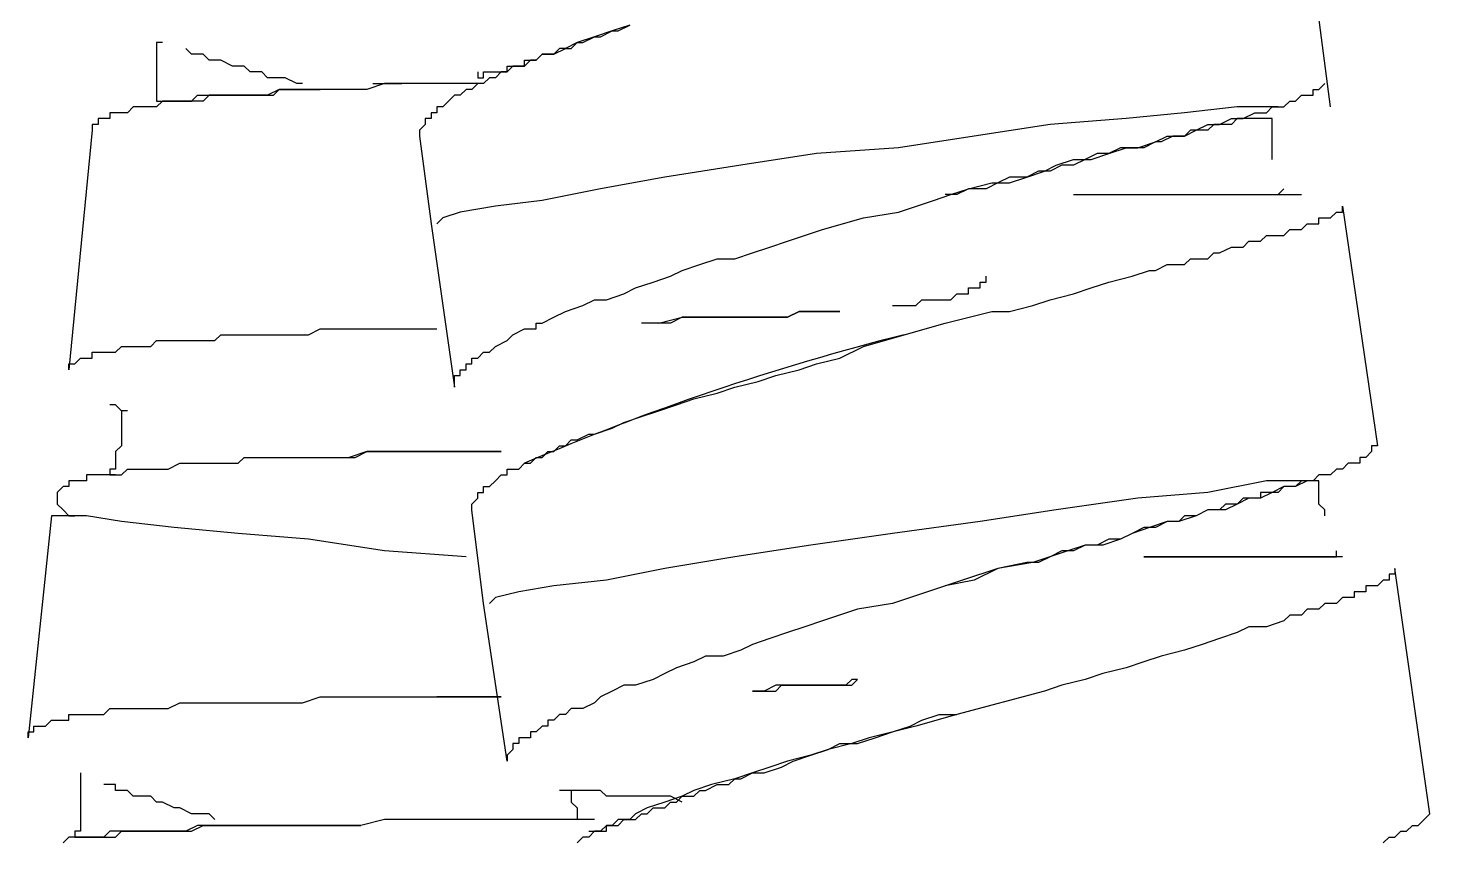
# Model space of a CAD drawing. Extents: x -1585 to -1165, y -4178 to -3881.
# Drawn here: x -1413.1 to -1405.96, y -4067.26 to -4063.11 of the extents above; entities that cross this region are included whole.
import ezdxf

# ---------------------------------------------------------------- set-up
doc = ezdxf.new("R2010")
doc.units = 0
doc.header["$LTSCALE"] = 7
doc.layers.add('DWG', color=7, linetype='CONTINUOUS')

msp = doc.modelspace()

# ---------------------------------------------------------------- linework, layer by layer
at = {"layer": 'DWG'}
for points in [[(-1406.4663, -4063.5101), (-1406.6448, -4062.1416)], [(-1410.0363, -4063.0936), (-1410.1256, -4063.1233), (-1410.2148, -4063.1531), (-1410.3041, -4063.1828), (-1410.3636, -4063.2126), (-1410.3933, -4063.2126), (-1410.4231, -4063.2423), (-1410.4826, -4063.2423), (-1410.5123, -4063.2721), (-1410.5421, -4063.2721), (-1410.5718, -4063.3018), (-1410.6313, -4063.3018), (-1410.6611, -4063.3316), (-1410.6908, -4063.3316), (-1410.7206, -4063.3613), (-1410.7503, -4063.3613), (-1410.7801, -4063.3911), (-1410.8098, -4063.3911), (-1410.8396, -4063.4208), (-1410.8693, -4063.4208), (-1410.8991, -4063.4506), (-1410.9288, -4063.4506), (-1410.9586, -4063.4803), (-1410.9883, -4063.5101), (-1411.0181, -4063.5101), (-1411.0181, -4063.5398), (-1411.0478, -4063.5398), (-1411.0478, -4063.5696), (-1411.0776, -4063.5696), (-1411.0776, -4063.5993), (-1411.1073, -4063.6291), (-1411.1073, -4063.6588), (-1411.0478, -4064.1051), (-1410.9288, -4064.9381), (-1410.9288, -4064.9083), (-1410.9288, -4064.8786), (-1410.8991, -4064.8786), (-1410.8991, -4064.8488), (-1410.8693, -4064.8488), (-1410.8693, -4064.8191), (-1410.8396, -4064.8191), (-1410.8396, -4064.7893), (-1410.8098, -4064.7893), (-1410.7801, -4064.7596), (-1410.7503, -4064.7596), (-1410.7206, -4064.7298), (-1410.6611, -4064.7001), (-1410.6313, -4064.6703), (-1410.5718, -4064.6406), (-1410.5123, -4064.6406), (-1410.5123, -4064.6108), (-1410.4826, -4064.6108), (-1410.4231, -4064.5811), (-1410.3636, -4064.5513), (-1410.2743, -4064.5216), (-1410.2148, -4064.4918), (-1410.1553, -4064.4918), (-1410.0661, -4064.4621), (-1410.0066, -4064.4323), (-1409.9173, -4064.4026), (-1409.8281, -4064.3728), (-1409.7686, -4064.3431), (-1409.6793, -4064.3133), (-1409.5901, -4064.2836), (-1409.5008, -4064.2836), (-1409.4116, -4064.2538), (-1409.3223, -4064.2241), (-1409.2331, -4064.1943), (-1409.0546, -4064.1348), (-1408.8463, -4064.0753), (-1408.6678, -4064.0456), (-1408.4893, -4063.9861), (-1408.4001, -4063.9563), (-1408.3108, -4063.9266), (-1408.1918, -4063.8968), (-1408.1026, -4063.8968), (-1408.0133, -4063.8671), (-1407.9241, -4063.8373), (-1407.8646, -4063.8076), (-1407.7753, -4063.7778), (-1407.6861, -4063.7778), (-1407.5968, -4063.7481), (-1407.5076, -4063.7183), (-1407.4481, -4063.7183), (-1407.3588, -4063.6886), (-1407.2993, -4063.6588), (-1407.2101, -4063.6588), (-1407.1506, -4063.6291), (-1407.0911, -4063.5993), (-1407.0316, -4063.5993), (-1406.9721, -4063.5696), (-1406.9126, -4063.5696), (-1406.8531, -4063.5398), (-1406.7936, -4063.5398), (-1406.7638, -4063.5101), (-1406.7043, -4063.5101), (-1406.6746, -4063.4803), (-1406.6448, -4063.4803), (-1406.6151, -4063.4506), (-1406.5853, -4063.4506), (-1406.5556, -4063.4506), (-1406.5556, -4063.4208), (-1406.5258, -4063.4208), (-1406.4961, -4063.3911)], [(-1410.8098, -4063.3316), (-1410.8098, -4063.3613), (-1410.7801, -4063.3613), (-1410.7801, -4063.3316), (-1410.7503, -4063.3316), (-1410.7206, -4063.3316), (-1410.6908, -4063.3316), (-1410.6611, -4063.3316), (-1410.6611, -4063.3018), (-1410.6313, -4063.3018), (-1410.6016, -4063.3018), (-1410.5718, -4063.3018), (-1410.5718, -4063.2721), (-1410.5421, -4063.2721), (-1410.5123, -4063.2721), (-1410.4826, -4063.2423), (-1410.4528, -4063.2423), (-1410.4231, -4063.2423), (-1410.3636, -4063.2126), (-1410.3338, -4063.2126), (-1410.3041, -4063.1828), (-1410.2743, -4063.1828), (-1410.2148, -4063.1531), (-1410.1851, -4063.1531), (-1410.1256, -4063.1233), (-1410.0958, -4063.1233), (-1410.0363, -4063.0936)], [(-1412.4163, -4063.1828), (-1412.4461, -4063.1828), (-1412.4461, -4063.2126), (-1412.4461, -4063.2423), (-1412.4461, -4063.2721), (-1412.4461, -4063.3018), (-1412.4461, -4063.3316), (-1412.4461, -4063.3613), (-1412.4461, -4063.3911), (-1412.4461, -4063.4208), (-1412.4461, -4063.4506), (-1412.4461, -4063.4803), (-1412.4163, -4063.4803), (-1412.3866, -4063.4803), (-1412.3568, -4063.4803), (-1412.3271, -4063.4803), (-1412.2973, -4063.4803), (-1412.2676, -4063.4803), (-1412.2378, -4063.4506), (-1412.2081, -4063.4506), (-1412.1783, -4063.4506), (-1412.1486, -4063.4506), (-1412.1188, -4063.4506), (-1412.0891, -4063.4506), (-1412.0593, -4063.4506), (-1412.0296, -4063.4506), (-1411.9998, -4063.4506), (-1411.9701, -4063.4506), (-1411.9403, -4063.4506), (-1411.9106, -4063.4506), (-1411.8511, -4063.4506), (-1411.8213, -4063.4208), (-1411.7916, -4063.4208), (-1411.7618, -4063.4208), (-1411.7321, -4063.4208), (-1411.6726, -4063.4208), (-1411.6428, -4063.4208), (-1411.6131, -4063.4208)], [(-1411.7023, -4063.3911), (-1411.7321, -4063.3911), (-1411.7916, -4063.3613), (-1411.8213, -4063.3613), (-1411.8808, -4063.3613), (-1411.9106, -4063.3316), (-1411.9701, -4063.3316), (-1411.9998, -4063.3018), (-1412.0296, -4063.3018), (-1412.0593, -4063.3018), (-1412.1188, -4063.2721), (-1412.1486, -4063.2721), (-1412.1783, -4063.2721), (-1412.2081, -4063.2423), (-1412.2378, -4063.2423), (-1412.2676, -4063.2423), (-1412.2973, -4063.2126)], [(-1410.8098, -4063.3911), (-1410.8991, -4063.3911), (-1411.0181, -4063.3911), (-1411.1073, -4063.3911), (-1411.1966, -4063.3911), (-1411.2858, -4063.3911), (-1411.3751, -4063.4208), (-1411.4941, -4063.4208), (-1411.5238, -4063.4208), (-1411.5833, -4063.4208), (-1411.6131, -4063.4208), (-1411.6726, -4063.4208), (-1411.7023, -4063.4208), (-1411.7618, -4063.4208), (-1411.7916, -4063.4208), (-1411.8213, -4063.4208), (-1411.8808, -4063.4506), (-1411.9106, -4063.4506), (-1411.9403, -4063.4506), (-1411.9998, -4063.4506), (-1412.0296, -4063.4506), (-1412.0593, -4063.4506), (-1412.0891, -4063.4506), (-1412.1486, -4063.4506), (-1412.1783, -4063.4506), (-1412.2081, -4063.4803), (-1412.2378, -4063.4803), (-1412.2676, -4063.4803), (-1412.2973, -4063.4803), (-1412.3271, -4063.4803), (-1412.3568, -4063.4803), (-1412.3866, -4063.4803), (-1412.4163, -4063.4803), (-1412.4461, -4063.5101), (-1412.4758, -4063.5101), (-1412.5056, -4063.5101), (-1412.5353, -4063.5101), (-1412.5651, -4063.5101), (-1412.5948, -4063.5398), (-1412.6246, -4063.5398), (-1412.6543, -4063.5398), (-1412.6841, -4063.5398), (-1412.6841, -4063.5696), (-1412.7138, -4063.5696), (-1412.7436, -4063.5696), (-1412.7436, -4063.5993), (-1412.7733, -4063.5993), (-1412.7733, -4063.6291), (-1412.8923, -4064.8488), (-1412.8923, -4064.8191), (-1412.8626, -4064.8191), (-1412.8328, -4064.7893), (-1412.8031, -4064.7893), (-1412.7733, -4064.7893), (-1412.7733, -4064.7596), (-1412.7436, -4064.7596), (-1412.7138, -4064.7596), (-1412.6841, -4064.7596), (-1412.6543, -4064.7596), (-1412.6246, -4064.7298), (-1412.5948, -4064.7298), (-1412.5651, -4064.7298), (-1412.5353, -4064.7298), (-1412.5056, -4064.7298), (-1412.4758, -4064.7298), (-1412.4461, -4064.7001), (-1412.4163, -4064.7001), (-1412.3866, -4064.7001), (-1412.3568, -4064.7001), (-1412.3271, -4064.7001), (-1412.2973, -4064.7001), (-1412.2676, -4064.7001), (-1412.2081, -4064.7001), (-1412.1783, -4064.7001), (-1412.1486, -4064.7001), (-1412.1188, -4064.6703), (-1412.0593, -4064.6703), (-1412.0296, -4064.6703), (-1411.9998, -4064.6703), (-1411.9701, -4064.6703), (-1411.9106, -4064.6703), (-1411.8808, -4064.6703), (-1411.8213, -4064.6703), (-1411.7916, -4064.6703), (-1411.7618, -4064.6703), (-1411.7023, -4064.6703), (-1411.6726, -4064.6703), (-1411.6131, -4064.6406), (-1411.5833, -4064.6406), (-1411.5238, -4064.6406), (-1411.4941, -4064.6406), (-1411.4346, -4064.6406), (-1411.3751, -4064.6406), (-1411.3453, -4064.6406), (-1411.2858, -4064.6406), (-1411.1966, -4064.6406), (-1411.1073, -4064.6406), (-1411.0181, -4064.6406)], [(-1411.3453, -4063.3911), (-1411.3156, -4063.3911), (-1411.2858, -4063.3911), (-1411.2263, -4063.3911), (-1411.1966, -4063.3911)], [(-1406.7341, -4063.5101), (-1406.9423, -4063.5101), (-1407.2101, -4063.5398), (-1407.5076, -4063.5696), (-1407.8943, -4063.5993), (-1408.2811, -4063.6588), (-1408.6678, -4063.7183), (-1409.0843, -4063.7481), (-1409.4711, -4063.8076), (-1409.8578, -4063.8671), (-1410.1851, -4063.9266), (-1410.4826, -4063.9861), (-1410.7206, -4064.0158), (-1410.8991, -4064.0456), (-1410.9883, -4064.0753), (-1411.0181, -4064.1051)], [(-1406.7638, -4063.7778), (-1406.7638, -4063.7481), (-1406.7638, -4063.7183), (-1406.7638, -4063.6886), (-1406.7638, -4063.6588), (-1406.7638, -4063.6291), (-1406.7638, -4063.5993), (-1406.7638, -4063.5696), (-1406.7936, -4063.5696), (-1406.8233, -4063.5696), (-1406.8531, -4063.5696), (-1406.8828, -4063.5696), (-1406.9126, -4063.5696), (-1406.9423, -4063.5696), (-1406.9721, -4063.5993), (-1407.0018, -4063.5993), (-1407.0316, -4063.5993), (-1407.0613, -4063.5993), (-1407.0911, -4063.6291), (-1407.1208, -4063.6291), (-1407.1803, -4063.6291), (-1407.2101, -4063.6588), (-1407.2696, -4063.6588), (-1407.3291, -4063.6886), (-1407.3588, -4063.6886), (-1407.4183, -4063.7183), (-1407.4778, -4063.7183), (-1407.5373, -4063.7183), (-1407.5968, -4063.7481), (-1407.6563, -4063.7481), (-1407.7158, -4063.7778), (-1407.7753, -4063.8076), (-1407.8348, -4063.8076), (-1407.8943, -4063.8373), (-1407.9538, -4063.8373), (-1408.0133, -4063.8671), (-1408.1026, -4063.8671), (-1408.1621, -4063.8968), (-1408.2216, -4063.9266), (-1408.3108, -4063.9266), (-1408.3703, -4063.9563), (-1408.4298, -4063.9563)], [(-1407.7753, -4063.9563), (-1407.7158, -4063.9563), (-1407.6563, -4063.9563), (-1407.5968, -4063.9563), (-1407.5373, -4063.9563), (-1407.5076, -4063.9563), (-1407.4481, -4063.9563), (-1407.4183, -4063.9563), (-1407.3588, -4063.9563), (-1407.3291, -4063.9563), (-1407.2696, -4063.9563), (-1407.2398, -4063.9563), (-1407.1803, -4063.9563), (-1407.1506, -4063.9563), (-1407.1208, -4063.9563), (-1407.0613, -4063.9563), (-1407.0316, -4063.9563), (-1407.0018, -4063.9563), (-1406.9721, -4063.9563), (-1406.9423, -4063.9563), (-1406.9126, -4063.9563), (-1406.8828, -4063.9563), (-1406.8531, -4063.9563), (-1406.8233, -4063.9563), (-1406.7936, -4063.9563), (-1406.7638, -4063.9563), (-1406.7341, -4063.9563), (-1406.7043, -4063.9266)], [(-1406.5556, -4065.4141), (-1406.5853, -4065.4141), (-1406.6448, -4065.4438), (-1406.7043, -4065.4438), (-1406.7638, -4065.4736), (-1406.8233, -4065.5033), (-1406.8828, -4065.5033), (-1406.9423, -4065.5331), (-1407.0018, -4065.5628), (-1407.0911, -4065.5628), (-1407.1506, -4065.5926), (-1407.2398, -4065.6223), (-1407.2993, -4065.6223), (-1407.3886, -4065.6521), (-1407.4778, -4065.6818), (-1407.5373, -4065.7116), (-1407.6266, -4065.7413), (-1407.7158, -4065.7413), (-1407.8051, -4065.7711), (-1407.9836, -4065.8306), (-1408.1621, -4065.8603), (-1408.3406, -4065.9198), (-1408.5191, -4065.9793), (-1408.6976, -4066.0388), (-1408.8761, -4066.0686), (-1409.0546, -4066.1281), (-1409.1438, -4066.1578), (-1409.2331, -4066.1876), (-1409.3223, -4066.2173), (-1409.4116, -4066.2471), (-1409.4711, -4066.2768), (-1409.5603, -4066.3066), (-1409.6496, -4066.3066), (-1409.7091, -4066.3363), (-1409.7983, -4066.3661), (-1409.8578, -4066.3958), (-1409.9173, -4066.4256), (-1410.0066, -4066.4553), (-1410.0661, -4066.4553), (-1410.1256, -4066.4851), (-1410.1851, -4066.5148), (-1410.2148, -4066.5446), (-1410.2743, -4066.5743), (-1410.3338, -4066.5743), (-1410.3636, -4066.6041), (-1410.3933, -4066.6041), (-1410.4231, -4066.6338), (-1410.4528, -4066.6338), (-1410.4528, -4066.6636), (-1410.4826, -4066.6636), (-1410.5123, -4066.6933), (-1410.5421, -4066.6933), (-1410.5421, -4066.7231), (-1410.5718, -4066.7231), (-1410.6016, -4066.7231), (-1410.6016, -4066.7528), (-1410.6313, -4066.7528), (-1410.6313, -4066.7826), (-1410.6611, -4066.8123), (-1410.6611, -4066.8421), (-1410.7801, -4066.0388), (-1410.8396, -4065.5628), (-1410.8396, -4065.5331), (-1410.8098, -4065.5033), (-1410.8098, -4065.4736), (-1410.7801, -4065.4736), (-1410.7801, -4065.4438), (-1410.7503, -4065.4438), (-1410.7206, -4065.4141), (-1410.6908, -4065.3843), (-1410.6611, -4065.3843), (-1410.6611, -4065.3546), (-1410.6313, -4065.3546), (-1410.6016, -4065.3546), (-1410.5718, -4065.3248), (-1410.5421, -4065.3248), (-1410.5123, -4065.2951), (-1410.4826, -4065.2951), (-1410.4528, -4065.2653), (-1410.4231, -4065.2653), (-1410.3933, -4065.2356), (-1410.3636, -4065.2356), (-1410.3338, -4065.2058), (-1410.3041, -4065.2058), (-1410.2446, -4065.1761), (-1410.2148, -4065.1761), (-1410.1256, -4065.1463), (-1410.0661, -4065.1166), (-1409.9768, -4065.0868), (-1409.8876, -4065.0571), (-1409.7983, -4065.0273), (-1409.7091, -4064.9976), (-1409.5901, -4064.9678), (-1409.5008, -4064.9381), (-1409.3818, -4064.9083), (-1409.2926, -4064.8786), (-1409.1736, -4064.8488), (-1409.0843, -4064.8191), (-1408.9653, -4064.7893), (-1408.8463, -4064.7298), (-1408.6381, -4064.6703), (-1408.4298, -4064.6108), (-1408.1918, -4064.5513), (-1408.1026, -4064.5513), (-1407.9836, -4064.5216), (-1407.8943, -4064.4918), (-1407.7753, -4064.4621), (-1407.6861, -4064.4323), (-1407.5968, -4064.4026), (-1407.4778, -4064.3728), (-1407.3886, -4064.3431), (-1407.3588, -4064.3431), (-1407.2993, -4064.3133), (-1407.2696, -4064.3133), (-1407.2101, -4064.3133), (-1407.1803, -4064.2836), (-1407.1506, -4064.2836), (-1407.0911, -4064.2836), (-1407.0613, -4064.2538), (-1407.0316, -4064.2538), (-1406.9721, -4064.2241), (-1406.9423, -4064.2241), (-1406.9126, -4064.2241), (-1406.8828, -4064.1943), (-1406.8531, -4064.1943), (-1406.8233, -4064.1943), (-1406.7936, -4064.1646), (-1406.7638, -4064.1646), (-1406.7341, -4064.1646), (-1406.7043, -4064.1646), (-1406.6746, -4064.1348), (-1406.6448, -4064.1348), (-1406.6151, -4064.1348), (-1406.5853, -4064.1051), (-1406.5556, -4064.1051), (-1406.5258, -4064.1051), (-1406.5258, -4064.0753), (-1406.4961, -4064.0753), (-1406.4663, -4064.0753), (-1406.4366, -4064.0456), (-1406.4068, -4064.0456), (-1406.4068, -4064.0158), (-1406.2283, -4065.2356), (-1406.2581, -4065.2356), (-1406.2581, -4065.2653), (-1406.2878, -4065.2951), (-1406.3176, -4065.2951), (-1406.3176, -4065.3248), (-1406.3473, -4065.3248), (-1406.3771, -4065.3248), (-1406.4068, -4065.3546), (-1406.4366, -4065.3546), (-1406.4663, -4065.3843), (-1406.4961, -4065.3843), (-1406.5258, -4065.3843), (-1406.5556, -4065.4141), (-1406.7936, -4065.4141), (-1407.0911, -4065.4736), (-1407.4481, -4065.5033), (-1407.8646, -4065.5628), (-1408.2513, -4065.6223), (-1408.6976, -4065.6818), (-1409.1141, -4065.7413), (-1409.5008, -4065.8008), (-1409.8578, -4065.8603), (-1410.1553, -4065.9198), (-1410.4231, -4065.9496), (-1410.6016, -4065.9793), (-1410.7206, -4066.0091), (-1410.7503, -4066.0388)], [(-1407.7456, -4063.9563), (-1407.6563, -4063.9563), (-1407.6266, -4063.9563), (-1407.5671, -4063.9563), (-1407.5373, -4063.9563), (-1407.4778, -4063.9563), (-1407.4481, -4063.9563), (-1407.3886, -4063.9563), (-1407.3588, -4063.9563), (-1407.3291, -4063.9563), (-1407.2696, -4063.9563), (-1407.2398, -4063.9563), (-1407.2101, -4063.9563), (-1407.1506, -4063.9563), (-1407.1208, -4063.9563), (-1407.0911, -4063.9563), (-1407.0613, -4063.9563), (-1407.0316, -4063.9563), (-1406.9721, -4063.9563), (-1406.9423, -4063.9563), (-1406.9126, -4063.9563), (-1406.8828, -4063.9563), (-1406.8531, -4063.9563), (-1406.8233, -4063.9563), (-1406.7936, -4063.9563), (-1406.7638, -4063.9563), (-1406.7341, -4063.9563), (-1406.7043, -4063.9563), (-1406.6746, -4063.9563), (-1406.6448, -4063.9563), (-1406.6151, -4063.9563)], [(-1408.6976, -4064.5216), (-1408.6678, -4064.5216), (-1408.6381, -4064.5216), (-1408.6083, -4064.5216), (-1408.5786, -4064.5216), (-1408.5488, -4064.4918), (-1408.5191, -4064.4918), (-1408.4893, -4064.4918), (-1408.4596, -4064.4918), (-1408.4298, -4064.4918), (-1408.4001, -4064.4918), (-1408.3703, -4064.4621), (-1408.3406, -4064.4621), (-1408.3108, -4064.4621), (-1408.3108, -4064.4323), (-1408.2811, -4064.4323), (-1408.2513, -4064.4323), (-1408.2513, -4064.4026), (-1408.2216, -4064.4026), (-1408.2216, -4064.3728)], [(-1409.8876, -4064.6108), (-1409.7686, -4064.5811), (-1409.7091, -4064.5811), (-1409.6496, -4064.5811), (-1409.5901, -4064.5811), (-1409.5008, -4064.5811), (-1409.4413, -4064.5811), (-1409.4116, -4064.5811), (-1409.3521, -4064.5811), (-1409.2926, -4064.5811), (-1409.2331, -4064.5811), (-1409.1736, -4064.5513), (-1409.1141, -4064.5513), (-1409.0546, -4064.5513), (-1409.0248, -4064.5513), (-1408.9653, -4064.5513), (-1408.9951, -4064.5513), (-1409.0248, -4064.5513), (-1409.0546, -4064.5513), (-1409.0843, -4064.5513), (-1409.1141, -4064.5513), (-1409.1736, -4064.5513), (-1409.2331, -4064.5811), (-1409.2926, -4064.5811), (-1409.3521, -4064.5811), (-1409.4116, -4064.5811), (-1409.5008, -4064.5811), (-1409.5603, -4064.5811), (-1409.6198, -4064.5811), (-1409.6793, -4064.5811), (-1409.7686, -4064.5811), (-1409.8281, -4064.6108), (-1409.8876, -4064.6108), (-1409.9768, -4064.6108)], [(-1412.5948, -4065.0571), (-1412.6246, -4065.0571), (-1412.6543, -4065.0273), (-1412.6841, -4065.0273)], [(-1412.6246, -4065.0571), (-1412.6246, -4065.0868), (-1412.6246, -4065.1166), (-1412.6246, -4065.1463), (-1412.6246, -4065.1761), (-1412.6246, -4065.2058), (-1412.6246, -4065.2356), (-1412.6543, -4065.2653), (-1412.6543, -4065.2951), (-1412.6543, -4065.3248), (-1412.6543, -4065.3546), (-1412.6841, -4065.3546), (-1412.6841, -4065.3843), (-1412.6543, -4065.3843), (-1412.6246, -4065.3843), (-1412.5948, -4065.3546), (-1412.5651, -4065.3546), (-1412.5353, -4065.3546), (-1412.5056, -4065.3546), (-1412.4758, -4065.3546), (-1412.4461, -4065.3546), (-1412.4163, -4065.3546), (-1412.3866, -4065.3546), (-1412.3271, -4065.3248), (-1412.2973, -4065.3248), (-1412.2676, -4065.3248), (-1412.2081, -4065.3248), (-1412.1783, -4065.3248), (-1412.1188, -4065.3248), (-1412.0891, -4065.3248), (-1412.0296, -4065.3248), (-1411.9998, -4065.2951), (-1411.9403, -4065.2951), (-1411.8808, -4065.2951), (-1411.8213, -4065.2951), (-1411.7916, -4065.2951), (-1411.7321, -4065.2951), (-1411.6726, -4065.2951), (-1411.6131, -4065.2951), (-1411.5536, -4065.2951), (-1411.4941, -4065.2951), (-1411.4346, -4065.2951), (-1411.3751, -4065.2653), (-1411.3156, -4065.2653), (-1411.2561, -4065.2653), (-1411.1966, -4065.2653), (-1411.1371, -4065.2653), (-1411.0776, -4065.2653), (-1411.0181, -4065.2653), (-1410.9586, -4065.2653), (-1410.8991, -4065.2653), (-1410.8396, -4065.2653), (-1410.7801, -4065.2653), (-1410.6908, -4065.2653), (-1410.8098, -4065.2653), (-1410.8991, -4065.2653), (-1410.9883, -4065.2653), (-1411.1073, -4065.2653), (-1411.1966, -4065.2653), (-1411.2858, -4065.2653), (-1411.3453, -4065.2653), (-1411.3751, -4065.2653), (-1411.4643, -4065.2951)], [(-1412.6543, -4065.3843), (-1412.6841, -4065.3843), (-1412.7138, -4065.3843), (-1412.7436, -4065.3843), (-1412.7733, -4065.3843), (-1412.8031, -4065.3843), (-1412.8031, -4065.4141), (-1412.8328, -4065.4141), (-1412.8626, -4065.4141), (-1412.8923, -4065.4141), (-1412.8923, -4065.4438), (-1412.9221, -4065.4438), (-1412.9518, -4065.4736), (-1412.9518, -4065.5033), (-1412.9518, -4065.5331), (-1412.9221, -4065.5628), (-1412.8923, -4065.5926), (-1412.8626, -4065.5926)], [(-1406.4961, -4065.5926), (-1406.4961, -4065.5628), (-1406.5258, -4065.5331), (-1406.5258, -4065.5033), (-1406.5258, -4065.4736), (-1406.5258, -4065.4438), (-1406.5258, -4065.4141), (-1406.5556, -4065.4141), (-1406.5853, -4065.4141), (-1406.6151, -4065.4141), (-1406.6448, -4065.4438), (-1406.6746, -4065.4438), (-1406.7043, -4065.4438), (-1406.7341, -4065.4736), (-1406.7638, -4065.4736), (-1406.7936, -4065.4736), (-1406.8233, -4065.4736), (-1406.8233, -4065.5033), (-1406.8531, -4065.5033), (-1406.8828, -4065.5033), (-1406.9126, -4065.5033), (-1406.9423, -4065.5331), (-1406.9721, -4065.5331), (-1407.0018, -4065.5331), (-1407.0316, -4065.5628), (-1407.0911, -4065.5628), (-1407.1506, -4065.5926), (-1407.2101, -4065.5926), (-1407.2398, -4065.6223), (-1407.2993, -4065.6223), (-1407.3588, -4065.6521), (-1407.4183, -4065.6521), (-1407.4778, -4065.6818), (-1407.5373, -4065.7116), (-1407.5968, -4065.7116), (-1407.6563, -4065.7413), (-1407.7158, -4065.7413), (-1407.7753, -4065.7711), (-1407.8348, -4065.7711), (-1407.8943, -4065.8008), (-1407.9538, -4065.8306), (-1408.0133, -4065.8306), (-1408.1621, -4065.8603), (-1408.2811, -4065.9198), (-1408.4298, -4065.9496)], [(-1410.8693, -4065.8008), (-1411.2858, -4065.7711), (-1411.6726, -4065.7116), (-1412.0296, -4065.6818), (-1412.3568, -4065.6521), (-1412.6246, -4065.6223), (-1412.8031, -4065.5926), (-1412.9221, -4065.5926), (-1412.9816, -4065.5926), (-1413.1006, -4066.7231), (-1413.1006, -4066.6933), (-1413.0708, -4066.6933), (-1413.0708, -4066.6636), (-1413.0411, -4066.6636), (-1413.0113, -4066.6636), (-1412.9816, -4066.6338), (-1412.9518, -4066.6338), (-1412.9221, -4066.6338), (-1412.8923, -4066.6338), (-1412.8923, -4066.6041), (-1412.8626, -4066.6041), (-1412.8328, -4066.6041), (-1412.8031, -4066.6041), (-1412.7733, -4066.6041), (-1412.7436, -4066.6041), (-1412.7138, -4066.6041), (-1412.6841, -4066.5743), (-1412.6543, -4066.5743), (-1412.6246, -4066.5743), (-1412.5651, -4066.5743), (-1412.5353, -4066.5743), (-1412.5056, -4066.5743), (-1412.4758, -4066.5743), (-1412.4163, -4066.5743), (-1412.3866, -4066.5743), (-1412.3271, -4066.5446), (-1412.2973, -4066.5446), (-1412.2378, -4066.5446), (-1412.2081, -4066.5446), (-1412.1486, -4066.5446), (-1412.1188, -4066.5446), (-1412.0593, -4066.5446), (-1412.0296, -4066.5446), (-1411.9701, -4066.5446), (-1411.9106, -4066.5446), (-1411.8808, -4066.5446), (-1411.8213, -4066.5446), (-1411.7618, -4066.5446), (-1411.7023, -4066.5446), (-1411.6131, -4066.5148), (-1411.4941, -4066.5148), (-1411.3751, -4066.5148), (-1411.2858, -4066.5148), (-1411.1668, -4066.5148), (-1411.0478, -4066.5148), (-1410.9288, -4066.5148), (-1410.6908, -4066.5148), (-1410.7801, -4066.5148), (-1410.8693, -4066.5148), (-1410.9586, -4066.5148), (-1411.0181, -4066.5148)], [(-1406.4068, -4065.8008), (-1406.4366, -4065.8008), (-1406.4663, -4065.8008), (-1406.4961, -4065.8008), (-1406.5258, -4065.8008), (-1406.5556, -4065.8008), (-1406.5853, -4065.8008), (-1406.6151, -4065.8008), (-1406.6448, -4065.8008), (-1406.6746, -4065.8008), (-1406.7043, -4065.8008), (-1406.7341, -4065.8008), (-1406.7638, -4065.8008), (-1406.7936, -4065.8008), (-1406.8233, -4065.8008), (-1406.8531, -4065.8008), (-1406.8828, -4065.8008), (-1406.9423, -4065.8008), (-1406.9721, -4065.8008), (-1407.0018, -4065.8008), (-1407.0316, -4065.8008), (-1407.0613, -4065.8008), (-1407.0911, -4065.8008), (-1407.1506, -4065.8008), (-1407.1803, -4065.8008), (-1407.2696, -4065.8008), (-1407.3291, -4065.8008), (-1407.4183, -4065.8008), (-1407.3886, -4065.8008), (-1407.3291, -4065.8008), (-1407.2696, -4065.8008), (-1407.2398, -4065.8008), (-1407.1803, -4065.8008), (-1407.1506, -4065.8008), (-1407.0911, -4065.8008), (-1407.0613, -4065.8008), (-1407.0018, -4065.8008), (-1406.9721, -4065.8008), (-1406.9423, -4065.8008), (-1406.8828, -4065.8008), (-1406.8531, -4065.8008), (-1406.8233, -4065.8008), (-1406.7936, -4065.8008), (-1406.7638, -4065.8008), (-1406.7341, -4065.8008), (-1406.6746, -4065.8008), (-1406.6448, -4065.8008), (-1406.6151, -4065.8008), (-1406.5853, -4065.8008), (-1406.5556, -4065.8008), (-1406.5258, -4065.8008), (-1406.4961, -4065.8008), (-1406.4663, -4065.8008), (-1406.4366, -4065.8008), (-1406.4366, -4065.7711)], [(-1406.1986, -4067.2586), (-1406.1688, -4067.2288), (-1406.1391, -4067.2288), (-1406.1093, -4067.1991), (-1406.0796, -4067.1991), (-1406.0498, -4067.1693), (-1406.0201, -4067.1693), (-1405.9903, -4067.1396), (-1405.9606, -4067.1098), (-1406.1391, -4065.8603), (-1406.1391, -4065.8901), (-1406.1688, -4065.8901), (-1406.1688, -4065.9198), (-1406.1986, -4065.9198), (-1406.2283, -4065.9496), (-1406.2581, -4065.9496), (-1406.2878, -4065.9496), (-1406.2878, -4065.9793), (-1406.3176, -4065.9793), (-1406.3473, -4065.9793), (-1406.3473, -4066.0091), (-1406.3771, -4066.0091), (-1406.4068, -4066.0091), (-1406.4366, -4066.0388), (-1406.4663, -4066.0388), (-1406.4961, -4066.0388), (-1406.5258, -4066.0686), (-1406.5556, -4066.0686), (-1406.5853, -4066.0686), (-1406.6151, -4066.0983), (-1406.6448, -4066.0983), (-1406.6746, -4066.0983), (-1406.7043, -4066.1281), (-1406.7936, -4066.1578), (-1406.8828, -4066.1578), (-1406.9423, -4066.1876), (-1407.0316, -4066.2173), (-1407.1208, -4066.2471), (-1407.2101, -4066.2768), (-1407.3291, -4066.3066), (-1407.4183, -4066.3363), (-1407.5076, -4066.3661), (-1407.6266, -4066.3958), (-1407.7158, -4066.4256), (-1407.8348, -4066.4553), (-1407.9241, -4066.4851), (-1408.3703, -4066.6041), (-1408.5786, -4066.6636), (-1408.8166, -4066.7231), (-1408.9058, -4066.7528), (-1409.0248, -4066.7826), (-1409.1141, -4066.8123), (-1409.2331, -4066.8421), (-1409.3223, -4066.8718), (-1409.4116, -4066.9016), (-1409.5008, -4066.9313), (-1409.6198, -4066.9611), (-1409.7091, -4066.9908), (-1409.7686, -4067.0206), (-1409.8578, -4067.0503), (-1409.9471, -4067.0801), (-1410.0066, -4067.1098), (-1410.0363, -4067.1396), (-1410.0958, -4067.1396), (-1410.1256, -4067.1693), (-1410.1553, -4067.1693), (-1410.1851, -4067.1991), (-1410.2148, -4067.1991), (-1410.2446, -4067.2288), (-1410.2743, -4067.2288), (-1410.3041, -4067.2586)], [(-1410.2446, -4067.1991), (-1410.2148, -4067.1991), (-1410.1851, -4067.1991), (-1410.1553, -4067.1991), (-1410.1553, -4067.1693), (-1410.1256, -4067.1693), (-1410.0958, -4067.1693), (-1410.0661, -4067.1396), (-1410.0363, -4067.1396), (-1410.0066, -4067.1396), (-1409.9768, -4067.1098), (-1409.9471, -4067.1098), (-1409.9173, -4067.0801), (-1409.8876, -4067.0801), (-1409.8578, -4067.0801), (-1409.8281, -4067.0503), (-1409.7983, -4067.0503), (-1409.7686, -4067.0206), (-1409.7388, -4067.0206), (-1409.7091, -4067.0206), (-1409.6793, -4066.9908), (-1409.6496, -4066.9908), (-1409.5901, -4066.9611), (-1409.5603, -4066.9611), (-1409.5306, -4066.9611), (-1409.5008, -4066.9313), (-1409.4711, -4066.9313), (-1409.4116, -4066.9016), (-1409.3521, -4066.9016), (-1409.2628, -4066.8718), (-1409.2033, -4066.8421), (-1409.1141, -4066.8123), (-1409.0248, -4066.7826), (-1408.9653, -4066.7528), (-1408.8761, -4066.7528), (-1408.7868, -4066.7231), (-1408.6976, -4066.6933), (-1408.6083, -4066.6636), (-1408.5488, -4066.6338), (-1408.4596, -4066.6041), (-1408.3703, -4066.6041)], [(-1412.8328, -4066.9016), (-1412.8328, -4066.9313), (-1412.8328, -4066.9611), (-1412.8328, -4066.9908), (-1412.8328, -4067.0206), (-1412.8328, -4067.0503), (-1412.8328, -4067.0801), (-1412.8328, -4067.1098), (-1412.8328, -4067.1396), (-1412.8328, -4067.1693), (-1412.8328, -4067.1991), (-1412.8626, -4067.1991), (-1412.8626, -4067.2288), (-1412.8328, -4067.2288), (-1412.8031, -4067.2288), (-1412.7733, -4067.2288), (-1412.7436, -4067.2288), (-1412.7138, -4067.2288), (-1412.6841, -4067.2288), (-1412.6543, -4067.2288), (-1412.6246, -4067.1991), (-1412.5948, -4067.1991), (-1412.5651, -4067.1991), (-1412.5056, -4067.1991), (-1412.4758, -4067.1991), (-1412.4461, -4067.1991), (-1412.4163, -4067.1991), (-1412.3866, -4067.1991), (-1412.3271, -4067.1991), (-1412.2973, -4067.1991), (-1412.2676, -4067.1991), (-1412.2081, -4067.1693), (-1412.1783, -4067.1693), (-1412.1188, -4067.1693), (-1412.0891, -4067.1693), (-1412.0593, -4067.1693), (-1411.9998, -4067.1693), (-1411.9403, -4067.1693), (-1411.9106, -4067.1693), (-1411.8511, -4067.1693), (-1411.8213, -4067.1693), (-1411.7618, -4067.1693), (-1411.7023, -4067.1693), (-1411.6726, -4067.1693), (-1411.6131, -4067.1693), (-1411.5536, -4067.1693), (-1411.5238, -4067.1693), (-1411.4643, -4067.1693), (-1411.4048, -4067.1693)], [(-1412.1486, -4067.1396), (-1412.1783, -4067.1098), (-1412.2378, -4067.1098), (-1412.2676, -4067.1098), (-1412.3271, -4067.0801), (-1412.3568, -4067.0801), (-1412.4163, -4067.0503), (-1412.4461, -4067.0503), (-1412.4758, -4067.0206), (-1412.5056, -4067.0206), (-1412.5651, -4067.0206), (-1412.5948, -4066.9908), (-1412.6246, -4066.9908), (-1412.6543, -4066.9908), (-1412.6543, -4066.9611), (-1412.6841, -4066.9611), (-1412.7138, -4066.9611)], [(-1409.7686, -4067.0503), (-1409.8281, -4067.0206), (-1409.8578, -4067.0206), (-1409.9173, -4067.0206), (-1409.9471, -4067.0206), (-1409.9768, -4067.0206), (-1410.0363, -4067.0206), (-1410.0661, -4067.0206), (-1410.0958, -4067.0206), (-1410.1256, -4067.0206), (-1410.1553, -4067.0206), (-1410.1851, -4066.9908), (-1410.2148, -4066.9908), (-1410.2446, -4066.9908), (-1410.2743, -4066.9908), (-1410.3041, -4066.9908), (-1410.3338, -4066.9908), (-1410.3636, -4066.9908), (-1410.3933, -4066.9908)], [(-1410.3338, -4066.9908), (-1410.3338, -4067.0206), (-1410.3338, -4067.0503), (-1410.3041, -4067.0801), (-1410.3041, -4067.1098), (-1410.3041, -4067.1396)], [(-1410.2148, -4067.1396), (-1410.3338, -4067.1396), (-1410.4826, -4067.1396), (-1410.6016, -4067.1396), (-1410.7503, -4067.1396), (-1410.8693, -4067.1396), (-1411.0181, -4067.1396), (-1411.1371, -4067.1396), (-1411.2858, -4067.1396), (-1411.4048, -4067.1693), (-1411.5238, -4067.1693), (-1411.5833, -4067.1693), (-1411.6726, -4067.1693), (-1411.7321, -4067.1693), (-1411.7916, -4067.1693), (-1411.8511, -4067.1693), (-1411.9106, -4067.1693), (-1411.9701, -4067.1693), (-1412.0296, -4067.1693), (-1412.0891, -4067.1693), (-1412.1188, -4067.1693), (-1412.1783, -4067.1693), (-1412.2378, -4067.1693), (-1412.2973, -4067.1991), (-1412.3568, -4067.1991), (-1412.3866, -4067.1991), (-1412.4461, -4067.1991), (-1412.5056, -4067.1991), (-1412.5353, -4067.1991), (-1412.5948, -4067.1991), (-1412.6246, -4067.1991), (-1412.6841, -4067.1991), (-1412.7138, -4067.2288), (-1412.7436, -4067.2288), (-1412.7733, -4067.2288), (-1412.8328, -4067.2288), (-1412.8626, -4067.2288), (-1412.8923, -4067.2288), (-1412.9221, -4067.2586)]]:
    msp.add_lwpolyline(points, dxfattribs=at)
msp.add_lwpolyline([(-1408.8761, -4066.4256), (-1408.9058, -4066.4256), (-1408.9356, -4066.4553), (-1408.9653, -4066.4553), (-1408.9951, -4066.4553), (-1409.0248, -4066.4553), (-1409.0546, -4066.4553), (-1409.0843, -4066.4553), (-1409.1141, -4066.4553), (-1409.1438, -4066.4553), (-1409.1736, -4066.4553), (-1409.2331, -4066.4553), (-1409.2628, -4066.4553), (-1409.2926, -4066.4553), (-1409.3521, -4066.4851), (-1409.3818, -4066.4851), (-1409.4116, -4066.4851), (-1409.3818, -4066.4851), (-1409.3521, -4066.4851), (-1409.2926, -4066.4851), (-1409.2628, -4066.4553), (-1409.2331, -4066.4553), (-1409.2033, -4066.4553), (-1409.1736, -4066.4553), (-1409.1438, -4066.4553), (-1409.0843, -4066.4553), (-1409.0546, -4066.4553), (-1409.0248, -4066.4553), (-1408.9951, -4066.4553), (-1408.9653, -4066.4553), (-1408.9356, -4066.4553), (-1408.9058, -4066.4553)], close=True, dxfattribs=at)
msp.add_arc((-1405.4652, -4077.2285), 12.9528, 104.17907, 113.21889, dxfattribs=at)

doc.saveas('drawing.dxf')
